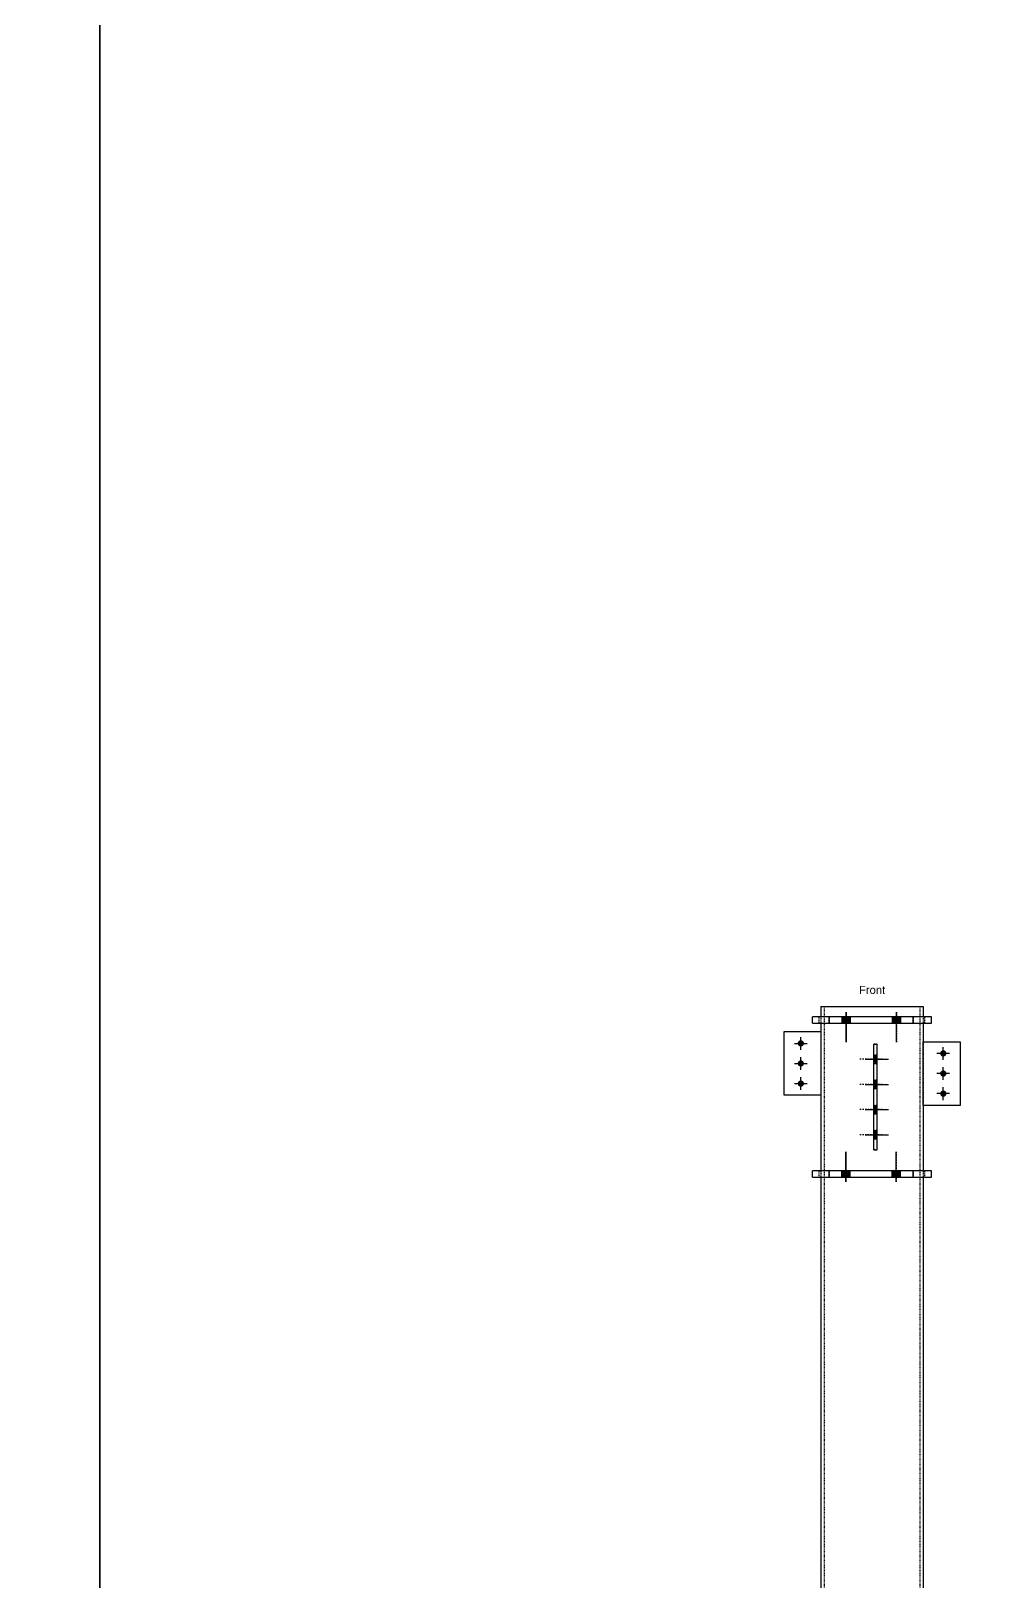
# Model space of a CAD drawing. Header units: millimetres. Extents: x 15962 to 71432, y 9666 to 72266.
# Drawn here: x 30449 to 33278, y 33175 to 37801 of the extents above; entities that cross this region are included whole.
import ezdxf

# ---------------------------------------------------------------- set-up
doc = ezdxf.new("R2010")
doc.units = ezdxf.units.MM
doc.header["$LTSCALE"] = 2
doc.linetypes.add('DXK_LINE_DOT1', pattern=[1.8814, 0.9407, -0.9407])
doc.linetypes.add('DXK_LINE_DOT2', pattern=[3.9198, 1.9599, -1.9599])
doc.styles.add('Arial', font='arial.ttf', dxfattribs={"height": 0.2})

msp = doc.modelspace()

# ---------------------------------------------------------------- hatches: boundary and pattern name
at = {"linetype": 'Continuous'}
for points in [[(32868.6025, 34839.6751), (32892.6025, 34839.6751), (32892.6025, 34858.6751), (32868.6025, 34858.6751)], [(32868.6375, 34839.6751), (32892.6375, 34839.6751), (32892.6375, 34858.6751), (32868.6375, 34858.6751)], [(32868.6726, 34839.6751), (32892.6726, 34839.6751), (32892.6726, 34858.6751), (32868.6726, 34858.6751)], [(32868.7077, 34839.6751), (32892.7077, 34839.6751), (32892.7077, 34858.6751), (32868.7077, 34858.6751)], [(32868.7428, 34839.6751), (32892.7428, 34839.6751), (32892.7428, 34858.6751), (32868.7428, 34858.6751)], [(32868.7778, 34839.6751), (32892.7778, 34839.6751), (32892.7778, 34858.6751), (32868.7778, 34858.6751)], [(32868.8129, 34839.6751), (32892.8129, 34839.6751), (32892.8129, 34858.6751), (32868.8129, 34858.6751)], [(32868.848, 34839.6751), (32892.848, 34839.6751), (32892.848, 34858.6751), (32868.848, 34858.6751)], [(32868.8831, 34839.6751), (32892.8831, 34839.6751), (32892.8831, 34858.6751), (32868.8831, 34858.6751)], [(32868.9181, 34839.6751), (32892.9181, 34839.6751), (32892.9181, 34858.6751), (32868.9181, 34858.6751)], [(33018.6024, 34839.6751), (33042.6024, 34839.6751), (33042.6024, 34858.6751), (33018.6024, 34858.6751)], [(33018.6375, 34839.6751), (33042.6375, 34839.6751), (33042.6375, 34858.6751), (33018.6375, 34858.6751)], [(33018.6726, 34839.6751), (33042.6726, 34839.6751), (33042.6726, 34858.6751), (33018.6726, 34858.6751)], [(33018.7077, 34839.6751), (33042.7077, 34839.6751), (33042.7077, 34858.6751), (33018.7077, 34858.6751)], [(33018.7427, 34839.6751), (33042.7427, 34839.6751), (33042.7427, 34858.6751), (33018.7427, 34858.6751)], [(33018.7778, 34839.6751), (33042.7778, 34839.6751), (33042.7778, 34858.6751), (33018.7778, 34858.6751)], [(33018.8129, 34839.6751), (33042.8129, 34839.6751), (33042.8129, 34858.6751), (33018.8129, 34858.6751)], [(33018.848, 34839.6751), (33042.848, 34839.6751), (33042.848, 34858.6751), (33018.848, 34858.6751)], [(33018.883, 34839.6751), (33042.883, 34839.6751), (33042.883, 34858.6751), (33018.883, 34858.6751)], [(33018.9181, 34839.6751), (33042.9181, 34839.6751), (33042.9181, 34858.6751), (33018.9181, 34858.6751)], [(32736.5404, 34779.6751, -1), (32755.5404, 34779.6751, -1)], [(32964.0179, 34744.6751), (32964.0179, 34719.6751), (32974.0179, 34719.6751), (32974.0179, 34744.6751)], [(33161.5403, 34749.6751, -1), (33180.5403, 34749.6751, -1)], [(32736.5404, 34719.6751, -1), (32755.5404, 34719.6751, -1)], [(33161.5403, 34689.6751, -1), (33180.5403, 34689.6751, -1)], [(32736.5404, 34659.6751, -1), (32755.5404, 34659.6751, -1)], [(32964.0179, 34669.6751), (32964.0179, 34644.6751), (32974.0179, 34644.6751), (32974.0179, 34669.6751)], [(33161.5403, 34629.6751, -1), (33180.5403, 34629.6751, -1)], [(32964.0179, 34594.6751), (32964.0179, 34569.6751), (32974.0179, 34569.6751), (32974.0179, 34594.6751)], [(32964.0179, 34519.6751), (32964.0179, 34494.6751), (32974.0179, 34494.6751), (32974.0179, 34519.6751)], [(32892.6025, 34399.6751), (32868.6025, 34399.6751), (32868.6025, 34380.6751), (32892.6025, 34380.6751)], [(32892.6375, 34399.6751), (32868.6375, 34399.6751), (32868.6375, 34380.6751), (32892.6375, 34380.6751)], [(32892.6726, 34399.6751), (32868.6726, 34399.6751), (32868.6726, 34380.6751), (32892.6726, 34380.6751)], [(32892.7077, 34399.6751), (32868.7077, 34399.6751), (32868.7077, 34380.6751), (32892.7077, 34380.6751)], [(32892.7428, 34399.6751), (32868.7428, 34399.6751), (32868.7428, 34380.6751), (32892.7428, 34380.6751)], [(32892.7778, 34399.6751), (32868.7778, 34399.6751), (32868.7778, 34380.6751), (32892.7778, 34380.6751)], [(32892.8129, 34399.6751), (32868.8129, 34399.6751), (32868.8129, 34380.6751), (32892.8129, 34380.6751)], [(32892.848, 34399.6751), (32868.848, 34399.6751), (32868.848, 34380.6751), (32892.848, 34380.6751)], [(32892.8831, 34399.6751), (32868.8831, 34399.6751), (32868.8831, 34380.6751), (32892.8831, 34380.6751)], [(32892.9181, 34399.6751), (32868.9181, 34399.6751), (32868.9181, 34380.6751), (32892.9181, 34380.6751)], [(33042.6024, 34399.6751), (33018.6024, 34399.6751), (33018.6024, 34380.6751), (33042.6024, 34380.6751)], [(33042.6375, 34399.6751), (33018.6375, 34399.6751), (33018.6375, 34380.6751), (33042.6375, 34380.6751)], [(33042.6726, 34399.6751), (33018.6726, 34399.6751), (33018.6726, 34380.6751), (33042.6726, 34380.6751)], [(33042.7077, 34399.6751), (33018.7077, 34399.6751), (33018.7077, 34380.6751), (33042.7077, 34380.6751)], [(33042.7427, 34399.6751), (33018.7427, 34399.6751), (33018.7427, 34380.6751), (33042.7427, 34380.6751)], [(33042.7778, 34399.6751), (33018.7778, 34399.6751), (33018.7778, 34380.6751), (33042.7778, 34380.6751)], [(33042.8129, 34399.6751), (33018.8129, 34399.6751), (33018.8129, 34380.6751), (33042.8129, 34380.6751)], [(33042.848, 34399.6751), (33018.848, 34399.6751), (33018.848, 34380.6751), (33042.848, 34380.6751)], [(33042.883, 34399.6751), (33018.883, 34399.6751), (33018.883, 34380.6751), (33042.883, 34380.6751)], [(33042.9181, 34399.6751), (33018.9181, 34399.6751), (33018.9181, 34380.6751), (33042.9181, 34380.6751)]]:
    msp.add_hatch(color=3, dxfattribs=at).paths.add_polyline_path(points)

# ---------------------------------------------------------------- linework, layer by layer
at = {"color": 7, "linetype": 'Continuous'}
for p, q in [((32806.0404, 34889.6751), (32806.0404, 34858.6751)), ((32806.0404, 34889.6751), (33111.0404, 34889.6751)), ((33111.0404, 34889.6751), (33111.0404, 34858.6751)), ((32780.8789, 34839.6751), (32780.8789, 34858.6751)), ((32830.7556, 34858.6751), (32780.8789, 34858.6751)), ((32780.8789, 34839.6751), (33135.8266, 34839.6751)), ((32806.0404, 34839.6751), (32806.0404, 34814.6751)), ((32830.7556, 34839.6751), (32830.7556, 34858.6751)), ((33135.8266, 34858.6751), (32830.7556, 34858.6751)), ((33080.7556, 34839.6751), (33080.7556, 34858.6751)), ((33111.0404, 34839.6751), (33111.0404, 34784.6751)), ((33135.8266, 34839.6751), (33135.8266, 34858.6751)), ((32696.0404, 34624.6751), (32696.0404, 34814.6751)), ((32696.0404, 34814.6751), (32806.0404, 34814.6751)), ((32806.0404, 34814.6751), (32806.0404, 34624.6751)), ((33111.0403, 34594.6751), (33111.0403, 34784.6751)), ((33111.0403, 34784.6751), (33221.0403, 34784.6751)), ((33221.0403, 34784.6751), (33221.0403, 34594.6751)), ((32964.0179, 34462.1751), (32964.0179, 34777.1751)), ((32964.0179, 34777.1751), (32974.0179, 34777.1751)), ((32974.0179, 34462.1751), (32974.0179, 34777.1751)), ((32806.0404, 34624.6751), (32696.0404, 34624.6751)), ((32806.0404, 34624.6751), (32806.0404, 34399.6751)), ((33221.0403, 34594.6751), (33111.0403, 34594.6751)), ((33111.0404, 34594.6751), (33111.0404, 34399.6751)), ((32964.0179, 34462.1751), (32974.0179, 34462.1751)), ((32780.8789, 34380.6751), (32780.8789, 34399.6751)), ((32830.7556, 34399.6751), (32780.8789, 34399.6751)), ((32780.8789, 34380.6751), (33135.8266, 34380.6751)), ((32806.0404, 34380.6751), (32806.0404, 29355.6751)), ((32830.7556, 34380.6751), (32830.7556, 34399.6751)), ((33135.8266, 34399.6751), (32830.7556, 34399.6751)), ((33080.7556, 34380.6751), (33080.7556, 34399.6751)), ((33111.0404, 34380.6751), (33111.0404, 29355.6751)), ((33135.8266, 34380.6751), (33135.8266, 34399.6751))]:
    msp.add_line(p, q, dxfattribs=at)
at = {"color": 7, "linetype": 'DXK_LINE_DOT1'}
for p, q in [((32816.0404, 34889.6751), (32816.0404, 29355.6751)), ((33101.0404, 34889.6751), (33101.0404, 29355.6751)), ((32800.8789, 34839.6751), (32800.8789, 34858.6751)), ((32806.0404, 34858.6751), (32806.0404, 34839.6751)), ((32831.786, 34839.6751), (32831.786, 34858.6751)), ((33081.786, 34839.6751), (33081.786, 34858.6751)), ((33111.0404, 34858.6751), (33111.0404, 34839.6751)), ((33115.8789, 34839.6751), (33115.8789, 34858.6751)), ((32806.0404, 34814.6751), (32806.0404, 34624.6751)), ((33111.0404, 34784.6751), (33111.0404, 34594.6751)), ((32964.0283, 34462.1751), (32964.0283, 34777.1751)), ((32974.0283, 34777.1751), (32964.0283, 34777.1751)), ((32974.0283, 34462.1751), (32974.0283, 34777.1751)), ((32974.0283, 34462.1751), (32964.0283, 34462.1751)), ((32800.8789, 34380.6751), (32800.8789, 34399.6751)), ((32806.0404, 34399.6751), (32806.0404, 34380.6751)), ((32831.786, 34380.6751), (32831.786, 34399.6751)), ((33081.786, 34380.6751), (33081.786, 34399.6751)), ((33111.0404, 34399.6751), (33111.0404, 34380.6751)), ((33115.8789, 34380.6751), (33115.8789, 34399.6751))]:
    msp.add_line(p, q, dxfattribs=at)
at = {"color": 3, "linetype": 'Continuous'}
for p, q in [((32880.6025, 34873.1951), (32880.6025, 34783.6751)), ((32880.6375, 34873.1951), (32880.6375, 34783.6751)), ((32880.6726, 34873.1951), (32880.6726, 34783.6751)), ((32880.7077, 34873.1951), (32880.7077, 34783.6751)), ((32880.7428, 34873.1951), (32880.7428, 34783.6751)), ((32880.7778, 34873.1951), (32880.7778, 34783.6751)), ((32880.8129, 34873.1951), (32880.8129, 34783.6751)), ((32880.848, 34873.1951), (32880.848, 34783.6751)), ((32880.8831, 34873.1951), (32880.8831, 34783.6751)), ((32880.9181, 34873.1951), (32880.9181, 34783.6751)), ((33030.6024, 34873.1951), (33030.6024, 34783.6751)), ((33030.6375, 34873.1951), (33030.6375, 34783.6751)), ((33030.6726, 34873.1951), (33030.6726, 34783.6751)), ((33030.7077, 34873.1951), (33030.7077, 34783.6751)), ((33030.7427, 34873.1951), (33030.7427, 34783.6751)), ((33030.7778, 34873.1951), (33030.7778, 34783.6751)), ((33030.8129, 34873.1951), (33030.8129, 34783.6751)), ((33030.848, 34873.1951), (33030.848, 34783.6751)), ((33030.883, 34873.1951), (33030.883, 34783.6751)), ((33030.9181, 34873.1951), (33030.9181, 34783.6751)), ((32868.6025, 34858.6751), (32868.6025, 34839.6751)), ((32868.6375, 34858.6751), (32868.6375, 34839.6751)), ((32868.6726, 34858.6751), (32868.6726, 34839.6751)), ((32868.7077, 34858.6751), (32868.7077, 34839.6751)), ((32868.7428, 34858.6751), (32868.7428, 34839.6751)), ((32868.7778, 34858.6751), (32868.7778, 34839.6751)), ((32868.8129, 34858.6751), (32868.8129, 34839.6751)), ((32868.848, 34858.6751), (32868.848, 34839.6751)), ((32868.8831, 34858.6751), (32868.8831, 34839.6751)), ((32868.9181, 34858.6751), (32868.9181, 34839.6751)), ((32892.6025, 34858.6751), (32892.6025, 34839.6751)), ((32892.6375, 34858.6751), (32892.6375, 34839.6751)), ((32892.6726, 34858.6751), (32892.6726, 34839.6751)), ((32892.7077, 34858.6751), (32892.7077, 34839.6751)), ((32892.7428, 34858.6751), (32892.7428, 34839.6751)), ((32892.7778, 34858.6751), (32892.7778, 34839.6751)), ((32892.8129, 34858.6751), (32892.8129, 34839.6751)), ((32892.848, 34858.6751), (32892.848, 34839.6751)), ((32892.8831, 34858.6751), (32892.8831, 34839.6751)), ((32892.9181, 34858.6751), (32892.9181, 34839.6751)), ((33018.6024, 34858.6751), (33018.6024, 34839.6751)), ((33018.6375, 34858.6751), (33018.6375, 34839.6751)), ((33018.6726, 34858.6751), (33018.6726, 34839.6751)), ((33018.7077, 34858.6751), (33018.7077, 34839.6751)), ((33018.7427, 34858.6751), (33018.7427, 34839.6751)), ((33018.7778, 34858.6751), (33018.7778, 34839.6751)), ((33018.8129, 34858.6751), (33018.8129, 34839.6751)), ((33018.848, 34858.6751), (33018.848, 34839.6751)), ((33018.883, 34858.6751), (33018.883, 34839.6751)), ((33018.9181, 34858.6751), (33018.9181, 34839.6751)), ((33042.6024, 34858.6751), (33042.6024, 34839.6751)), ((33042.6375, 34858.6751), (33042.6375, 34839.6751)), ((33042.6726, 34858.6751), (33042.6726, 34839.6751)), ((33042.7077, 34858.6751), (33042.7077, 34839.6751)), ((33042.7427, 34858.6751), (33042.7427, 34839.6751)), ((33042.7778, 34858.6751), (33042.7778, 34839.6751)), ((33042.8129, 34858.6751), (33042.8129, 34839.6751)), ((33042.848, 34858.6751), (33042.848, 34839.6751)), ((33042.883, 34858.6751), (33042.883, 34839.6751)), ((33042.9181, 34858.6751), (33042.9181, 34839.6751)), ((32746.0404, 34760.6751), (32746.0404, 34798.6751)), ((32727.0404, 34779.6751), (32765.0404, 34779.6751)), ((32746.0404, 34700.6751), (32746.0404, 34738.6751)), ((32964.0179, 34744.6751), (32974.0179, 34744.6751)), ((33190.0403, 34749.6751), (33152.0403, 34749.6751)), ((33171.0403, 34730.6751), (33171.0403, 34768.6751)), ((32727.0404, 34719.6751), (32765.0404, 34719.6751)), ((32938.169, 34732.1751), (33007.689, 34732.1751)), ((32964.0179, 34719.6751), (32974.0179, 34719.6751)), ((33190.0403, 34689.6751), (33152.0403, 34689.6751)), ((33171.0403, 34670.6751), (33171.0403, 34708.6751)), ((32727.0404, 34659.6751), (32765.0404, 34659.6751)), ((32746.0404, 34640.6751), (32746.0404, 34678.6751)), ((32938.169, 34657.1751), (33007.689, 34657.1751)), ((32964.0179, 34669.6751), (32974.0179, 34669.6751)), ((32964.0179, 34644.6751), (32974.0179, 34644.6751)), ((33171.0403, 34610.6751), (33171.0403, 34648.6751)), ((33190.0403, 34629.6751), (33152.0403, 34629.6751)), ((32938.169, 34582.1751), (33007.689, 34582.1751)), ((32964.0179, 34594.6751), (32974.0179, 34594.6751)), ((32964.0179, 34569.6751), (32974.0179, 34569.6751)), ((32938.169, 34507.1751), (33007.689, 34507.1751)), ((32964.0179, 34519.6751), (32974.0179, 34519.6751)), ((32964.0179, 34494.6751), (32974.0179, 34494.6751)), ((32880.6025, 34366.1551), (32880.6025, 34455.6751)), ((32880.6375, 34366.1551), (32880.6375, 34455.6751)), ((32880.6726, 34366.1551), (32880.6726, 34455.6751)), ((32880.7077, 34366.1551), (32880.7077, 34455.6751)), ((32880.7428, 34366.1551), (32880.7428, 34455.6751)), ((32880.7778, 34366.1551), (32880.7778, 34455.6751)), ((32880.8129, 34366.1551), (32880.8129, 34455.6751)), ((32880.848, 34366.1551), (32880.848, 34455.6751)), ((32880.8831, 34366.1551), (32880.8831, 34455.6751)), ((32880.9181, 34366.1551), (32880.9181, 34455.6751)), ((33030.6024, 34366.1551), (33030.6024, 34455.6751)), ((33030.6375, 34366.1551), (33030.6375, 34455.6751)), ((33030.6726, 34366.1551), (33030.6726, 34455.6751)), ((33030.7077, 34366.1551), (33030.7077, 34455.6751)), ((33030.7427, 34366.1551), (33030.7427, 34455.6751)), ((33030.7778, 34366.1551), (33030.7778, 34455.6751)), ((33030.8129, 34366.1551), (33030.8129, 34455.6751)), ((33030.848, 34366.1551), (33030.848, 34455.6751)), ((33030.883, 34366.1551), (33030.883, 34455.6751)), ((33030.9181, 34366.1551), (33030.9181, 34455.6751)), ((32868.6025, 34380.6751), (32868.6025, 34399.6751)), ((32868.6375, 34380.6751), (32868.6375, 34399.6751)), ((32868.6726, 34380.6751), (32868.6726, 34399.6751)), ((32868.7077, 34380.6751), (32868.7077, 34399.6751)), ((32868.7428, 34380.6751), (32868.7428, 34399.6751)), ((32868.7778, 34380.6751), (32868.7778, 34399.6751)), ((32868.8129, 34380.6751), (32868.8129, 34399.6751)), ((32868.848, 34380.6751), (32868.848, 34399.6751)), ((32868.8831, 34380.6751), (32868.8831, 34399.6751)), ((32868.9181, 34380.6751), (32868.9181, 34399.6751)), ((32892.6025, 34380.6751), (32892.6025, 34399.6751)), ((32892.6375, 34380.6751), (32892.6375, 34399.6751)), ((32892.6726, 34380.6751), (32892.6726, 34399.6751)), ((32892.7077, 34380.6751), (32892.7077, 34399.6751)), ((32892.7428, 34380.6751), (32892.7428, 34399.6751)), ((32892.7778, 34380.6751), (32892.7778, 34399.6751)), ((32892.8129, 34380.6751), (32892.8129, 34399.6751)), ((32892.848, 34380.6751), (32892.848, 34399.6751)), ((32892.8831, 34380.6751), (32892.8831, 34399.6751)), ((32892.9181, 34380.6751), (32892.9181, 34399.6751)), ((33018.6024, 34380.6751), (33018.6024, 34399.6751)), ((33018.6375, 34380.6751), (33018.6375, 34399.6751)), ((33018.6726, 34380.6751), (33018.6726, 34399.6751)), ((33018.7077, 34380.6751), (33018.7077, 34399.6751)), ((33018.7427, 34380.6751), (33018.7427, 34399.6751)), ((33018.7778, 34380.6751), (33018.7778, 34399.6751)), ((33018.8129, 34380.6751), (33018.8129, 34399.6751)), ((33018.848, 34380.6751), (33018.848, 34399.6751)), ((33018.883, 34380.6751), (33018.883, 34399.6751)), ((33018.9181, 34380.6751), (33018.9181, 34399.6751)), ((33042.6024, 34380.6751), (33042.6024, 34399.6751)), ((33042.6375, 34380.6751), (33042.6375, 34399.6751)), ((33042.6726, 34380.6751), (33042.6726, 34399.6751)), ((33042.7077, 34380.6751), (33042.7077, 34399.6751)), ((33042.7427, 34380.6751), (33042.7427, 34399.6751)), ((33042.7778, 34380.6751), (33042.7778, 34399.6751)), ((33042.8129, 34380.6751), (33042.8129, 34399.6751)), ((33042.848, 34380.6751), (33042.848, 34399.6751)), ((33042.883, 34380.6751), (33042.883, 34399.6751)), ((33042.9181, 34380.6751), (33042.9181, 34399.6751))]:
    msp.add_line(p, q, dxfattribs=at)
at = {"color": 3, "linetype": 'DXK_LINE_DOT2'}
for p, q in [((32881.1633, 34873.1951), (32881.1633, 34783.6751)), ((32881.1983, 34873.1951), (32881.1983, 34783.6751)), ((32881.2334, 34873.1951), (32881.2334, 34783.6751)), ((32881.2685, 34873.1951), (32881.2685, 34783.6751)), ((32881.3036, 34873.1951), (32881.3036, 34783.6751)), ((32881.3386, 34873.1951), (32881.3386, 34783.6751)), ((32881.3737, 34873.1951), (32881.3737, 34783.6751)), ((32881.4088, 34873.1951), (32881.4088, 34783.6751)), ((32881.4439, 34873.1951), (32881.4439, 34783.6751)), ((32881.4789, 34873.1951), (32881.4789, 34783.6751)), ((33031.1632, 34873.1951), (33031.1632, 34783.6751)), ((33031.1983, 34873.1951), (33031.1983, 34783.6751)), ((33031.2334, 34873.1951), (33031.2334, 34783.6751)), ((33031.2685, 34873.1951), (33031.2685, 34783.6751)), ((33031.3035, 34873.1951), (33031.3035, 34783.6751)), ((33031.3386, 34873.1951), (33031.3386, 34783.6751)), ((33031.3737, 34873.1951), (33031.3737, 34783.6751)), ((33031.4088, 34873.1951), (33031.4088, 34783.6751)), ((33031.4438, 34873.1951), (33031.4438, 34783.6751)), ((33031.4789, 34873.1951), (33031.4789, 34783.6751)), ((32869.1633, 34858.6751), (32869.1633, 34839.6751)), ((32869.1983, 34858.6751), (32869.1983, 34839.6751)), ((32869.2334, 34858.6751), (32869.2334, 34839.6751)), ((32869.2685, 34858.6751), (32869.2685, 34839.6751)), ((32869.3036, 34858.6751), (32869.3036, 34839.6751)), ((32869.3386, 34858.6751), (32869.3386, 34839.6751)), ((32869.3737, 34858.6751), (32869.3737, 34839.6751)), ((32869.4088, 34858.6751), (32869.4088, 34839.6751)), ((32869.4439, 34858.6751), (32869.4439, 34839.6751)), ((32869.4789, 34858.6751), (32869.4789, 34839.6751)), ((32893.1633, 34858.6751), (32893.1633, 34839.6751)), ((32893.1983, 34858.6751), (32893.1983, 34839.6751)), ((32893.2334, 34858.6751), (32893.2334, 34839.6751)), ((32893.2685, 34858.6751), (32893.2685, 34839.6751)), ((32893.3036, 34858.6751), (32893.3036, 34839.6751)), ((32893.3386, 34858.6751), (32893.3386, 34839.6751)), ((32893.3737, 34858.6751), (32893.3737, 34839.6751)), ((32893.4088, 34858.6751), (32893.4088, 34839.6751)), ((32893.4439, 34858.6751), (32893.4439, 34839.6751)), ((32893.4789, 34858.6751), (32893.4789, 34839.6751)), ((33019.1632, 34858.6751), (33019.1632, 34839.6751)), ((33019.1983, 34858.6751), (33019.1983, 34839.6751)), ((33019.2334, 34858.6751), (33019.2334, 34839.6751)), ((33019.2685, 34858.6751), (33019.2685, 34839.6751)), ((33019.3035, 34858.6751), (33019.3035, 34839.6751)), ((33019.3386, 34858.6751), (33019.3386, 34839.6751)), ((33019.3737, 34858.6751), (33019.3737, 34839.6751)), ((33019.4088, 34858.6751), (33019.4088, 34839.6751)), ((33019.4438, 34858.6751), (33019.4438, 34839.6751)), ((33019.4789, 34858.6751), (33019.4789, 34839.6751)), ((33043.1632, 34858.6751), (33043.1632, 34839.6751)), ((33043.1983, 34858.6751), (33043.1983, 34839.6751)), ((33043.2334, 34858.6751), (33043.2334, 34839.6751)), ((33043.2685, 34858.6751), (33043.2685, 34839.6751)), ((33043.3035, 34858.6751), (33043.3035, 34839.6751)), ((33043.3386, 34858.6751), (33043.3386, 34839.6751)), ((33043.3737, 34858.6751), (33043.3737, 34839.6751)), ((33043.4088, 34858.6751), (33043.4088, 34839.6751)), ((33043.4438, 34858.6751), (33043.4438, 34839.6751)), ((33043.4789, 34858.6751), (33043.4789, 34839.6751)), ((32974.0283, 34744.6751), (32964.0283, 34744.6751)), ((32988.5483, 34732.1751), (32919.0283, 34732.1751)), ((32974.0283, 34719.6751), (32964.0283, 34719.6751)), ((32988.5483, 34657.1751), (32919.0283, 34657.1751)), ((32974.0283, 34669.6751), (32964.0283, 34669.6751)), ((32974.0283, 34644.6751), (32964.0283, 34644.6751)), ((32988.5483, 34582.1751), (32919.0283, 34582.1751)), ((32974.0283, 34594.6751), (32964.0283, 34594.6751)), ((32974.0283, 34569.6751), (32964.0283, 34569.6751)), ((32988.5483, 34507.1751), (32919.0283, 34507.1751)), ((32974.0283, 34519.6751), (32964.0283, 34519.6751)), ((32974.0283, 34494.6751), (32964.0283, 34494.6751)), ((32881.1633, 34366.1551), (32881.1633, 34455.6751)), ((32881.1983, 34366.1551), (32881.1983, 34455.6751)), ((32881.2334, 34366.1551), (32881.2334, 34455.6751)), ((32881.2685, 34366.1551), (32881.2685, 34455.6751)), ((32881.3036, 34366.1551), (32881.3036, 34455.6751)), ((32881.3386, 34366.1551), (32881.3386, 34455.6751)), ((32881.3737, 34366.1551), (32881.3737, 34455.6751)), ((32881.4088, 34366.1551), (32881.4088, 34455.6751)), ((32881.4439, 34366.1551), (32881.4439, 34455.6751)), ((32881.4789, 34366.1551), (32881.4789, 34455.6751)), ((33031.1632, 34366.1551), (33031.1632, 34455.6751)), ((33031.1983, 34366.1551), (33031.1983, 34455.6751)), ((33031.2334, 34366.1551), (33031.2334, 34455.6751)), ((33031.2685, 34366.1551), (33031.2685, 34455.6751)), ((33031.3035, 34366.1551), (33031.3035, 34455.6751)), ((33031.3386, 34366.1551), (33031.3386, 34455.6751)), ((33031.3737, 34366.1551), (33031.3737, 34455.6751)), ((33031.4088, 34366.1551), (33031.4088, 34455.6751)), ((33031.4438, 34366.1551), (33031.4438, 34455.6751)), ((33031.4789, 34366.1551), (33031.4789, 34455.6751)), ((32869.1633, 34380.6751), (32869.1633, 34399.6751)), ((32869.1983, 34380.6751), (32869.1983, 34399.6751)), ((32869.2334, 34380.6751), (32869.2334, 34399.6751)), ((32869.2685, 34380.6751), (32869.2685, 34399.6751)), ((32869.3036, 34380.6751), (32869.3036, 34399.6751)), ((32869.3386, 34380.6751), (32869.3386, 34399.6751)), ((32869.3737, 34380.6751), (32869.3737, 34399.6751)), ((32869.4088, 34380.6751), (32869.4088, 34399.6751)), ((32869.4439, 34380.6751), (32869.4439, 34399.6751)), ((32869.4789, 34380.6751), (32869.4789, 34399.6751)), ((32893.1633, 34380.6751), (32893.1633, 34399.6751)), ((32893.1983, 34380.6751), (32893.1983, 34399.6751)), ((32893.2334, 34380.6751), (32893.2334, 34399.6751)), ((32893.2685, 34380.6751), (32893.2685, 34399.6751)), ((32893.3036, 34380.6751), (32893.3036, 34399.6751)), ((32893.3386, 34380.6751), (32893.3386, 34399.6751)), ((32893.3737, 34380.6751), (32893.3737, 34399.6751)), ((32893.4088, 34380.6751), (32893.4088, 34399.6751)), ((32893.4439, 34380.6751), (32893.4439, 34399.6751)), ((32893.4789, 34380.6751), (32893.4789, 34399.6751)), ((33019.1632, 34380.6751), (33019.1632, 34399.6751)), ((33019.1983, 34380.6751), (33019.1983, 34399.6751)), ((33019.2334, 34380.6751), (33019.2334, 34399.6751)), ((33019.2685, 34380.6751), (33019.2685, 34399.6751)), ((33019.3035, 34380.6751), (33019.3035, 34399.6751)), ((33019.3386, 34380.6751), (33019.3386, 34399.6751)), ((33019.3737, 34380.6751), (33019.3737, 34399.6751)), ((33019.4088, 34380.6751), (33019.4088, 34399.6751)), ((33019.4438, 34380.6751), (33019.4438, 34399.6751)), ((33019.4789, 34380.6751), (33019.4789, 34399.6751)), ((33043.1632, 34380.6751), (33043.1632, 34399.6751)), ((33043.1983, 34380.6751), (33043.1983, 34399.6751)), ((33043.2334, 34380.6751), (33043.2334, 34399.6751)), ((33043.2685, 34380.6751), (33043.2685, 34399.6751)), ((33043.3035, 34380.6751), (33043.3035, 34399.6751)), ((33043.3386, 34380.6751), (33043.3386, 34399.6751)), ((33043.3737, 34380.6751), (33043.3737, 34399.6751)), ((33043.4088, 34380.6751), (33043.4088, 34399.6751)), ((33043.4438, 34380.6751), (33043.4438, 34399.6751)), ((33043.4789, 34380.6751), (33043.4789, 34399.6751))]:
    msp.add_line(p, q, dxfattribs=at)
msp.add_lwpolyline([(21662.6717, 47050.6489), (30654.4032, 47050.6489), (30654.4032, 28358.4557), (21662.6717, 28358.4557)], close=True)

# ---------------------------------------------------------------- wipeouts: each hides what was drawn before it
at = {"color": 0, "linetype": 'Continuous'}
msp.add_wipeout([(32997.432, 34927.1751), (32997.432, 34952.1751), (32919.6488, 34952.1751), (32919.6488, 34927.1751)], dxfattribs=at)

# ---------------------------------------------------------------- next in the draw order: linework, layer by layer
msp.add_lwpolyline([(30654.4032, 47050.6489), (39646.1348, 47050.6489), (39646.1348, 28358.4557), (30654.4032, 28358.4557)], close=True)

# ---------------------------------------------------------------- next in the draw order: texts
at = {"color": 96, "linetype": 'Continuous', "style": 'Arial'}
msp.add_text('Front', height=23.87695, dxfattribs=at).set_placement((32919.6488, 34927.1751))

doc.saveas('drawing.dxf')
